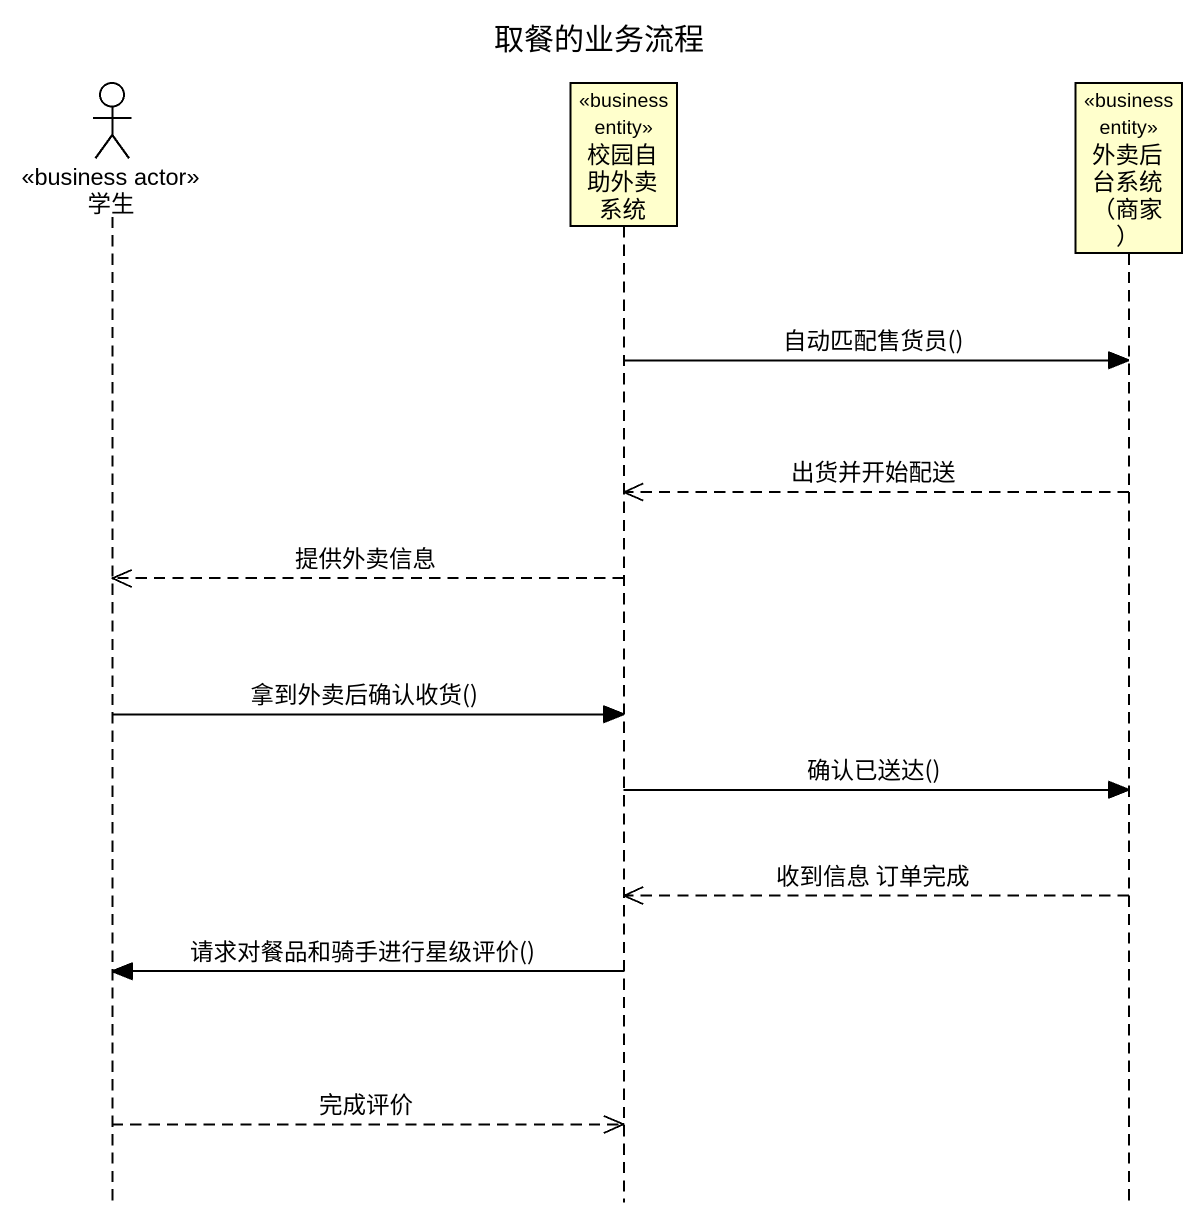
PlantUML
@startuml
title 取餐的业务流程
hide footbox
actor 学生 <<business actor>>
participant 校园自助外卖系统 <<business entity>>
participant "外卖后台系统（商家）" as 外卖后台系统_商家 <<business entity>>

校园自助外卖系统 -> 外卖后台系统_商家 : 自动匹配售货员()
外卖后台系统_商家 -->> 校园自助外卖系统 : 出货并开始配送
校园自助外卖系统 -->> 学生 : 提供外卖信息
学生 -> 校园自助外卖系统 : 拿到外卖后确认收货()
校园自助外卖系统 -> 外卖后台系统_商家 : 确认已送达()
外卖后台系统_商家 -->> 校园自助外卖系统 : 收到信息 订单完成
校园自助外卖系统 -> 学生 : 请求对餐品和骑手进行星级评价()
学生 -->> 校园自助外卖系统 : 完成评价
@enduml
